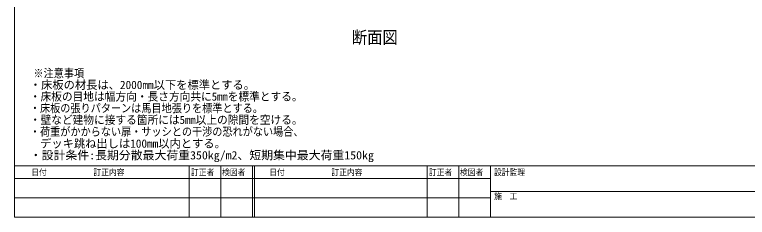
# Model space of a CAD drawing. Units: millimetres, scale not verified. Extents: x -4750 to 4750, y -3000 to 3000.
# Drawn here: x 2500 to 3424, y -2433 to -2177 of the extents above; entities that cross this region are included whole.
import ezdxf
from ezdxf.enums import TextEntityAlignment as Align

# ---------------------------------------------------------------- set-up
doc = ezdxf.new("R2010")
doc.units = ezdxf.units.MM
doc.header["$LTSCALE"] = 5
doc.layers.add('0-5_図枠', color=7, linetype='Continuous', lineweight=9)
doc.layers.add('0-6_文字', color=7, linetype='Continuous', lineweight=9)
doc.styles.add('ＭＳ ゴシック', font='')
doc.styles.get('ＭＳ ゴシック').set_extended_font_data('MS Gothic')

msp = doc.modelspace()

# ---------------------------------------------------------------- linework, layer by layer
at = {"layer": '0-5_図枠'}
for p, q in [((2720, -2367.501), (2720, -2432.501)), ((2760, -2367.501), (2760, -2432.501)), ((2800, -2367.501), (2800, -2432.501)), ((2802.5, -2367.501), (2802.5, -2432.501)), ((3020, -2367.501), (3020, -2432.501)), ((3060, -2367.501), (3060, -2432.501)), ((3100, -2367.501), (3100, -2432.501)), ((2500, -2383.751), (3100, -2383.751)), ((3100, -2400.001), (3450, -2400.001)), ((2500, -2408.126), (3100, -2408.126))]:
    msp.add_line(p, q, dxfattribs=at)
for points in [[(2500, -1067.501), (4500, -1067.501), (4500, -2367.501), (2500, -2367.501)], [(2500, -2367.501), (4500, -2367.501), (4500, -2432.501), (2500, -2432.501)]]:
    msp.add_lwpolyline(points, close=True, dxfattribs=at)

# ---------------------------------------------------------------- texts
at = {"layer": '0-5_図枠', "style": 'ＭＳ ゴシック', "width": 0.9}
for s, p in [('日付\u3000\u3000\u3000\u3000\u3000\u3000訂正内容', (2520.983, -2382.04)), ('訂正者\u3000検図者', (2722.348, -2382.04)), ('日付\u3000\u3000\u3000\u3000\u3000\u3000訂正内容', (2820.983, -2382.04)), ('訂正者\u3000検図者', (3022.348, -2382.04)), ('設計監理', (3104.38, -2382.04)), ('施\u3000工', (3104.504, -2412.347))]:
    msp.add_text(s, height=7.771, dxfattribs=at).set_placement(p, align=Align.BOTTOM_LEFT)
at = {"layer": '0-6_文字', "style": 'ＭＳ ゴシック'}
for s, height, width, p in [('断面図', 15.69, 0.9, (2925.189, -2218.561)), ('※注意事項', 10.41, 0.9, (2523.677, -2259.575)), ('・床板の目地は幅方向・長さ方向共に5mmを標準とする。', 10.41, 0.95, (2519.156, -2288.848)), ('・床板の張りパターンは馬目地張りを標準とする。', 10.41, 0.9, (2519.156, -2303.49)), ('・壁など建物に接する箇所には5mm以上の隙間を空ける。', 10.41, 0.95, (2519.156, -2318.188)), ('・荷重がかからない扉・サッシとの干渉の恐れがない場合、', 10.41, 0.9, (2519.156, -2333.039)), ('・設計条件:長期分散最大荷重350kg/m2、短期集中最大荷重150kg', 10.45, 1.05, (2519.156, -2362.747))]:
    msp.add_text(s, height=height, dxfattribs=dict(at, width=width)).set_placement(p, align=Align.BOTTOM_LEFT)
for s, p in [('・床板の材長は、2000mm以下を標準とする。', (2519.156, -2274.206)), (' デッキ跳ね出しは100mm以内とする。', (2525, -2348.019))]:
    msp.add_text(s, height=10.41, dxfattribs=at).set_placement(p, align=Align.BOTTOM_LEFT)

doc.saveas('drawing.dxf')
